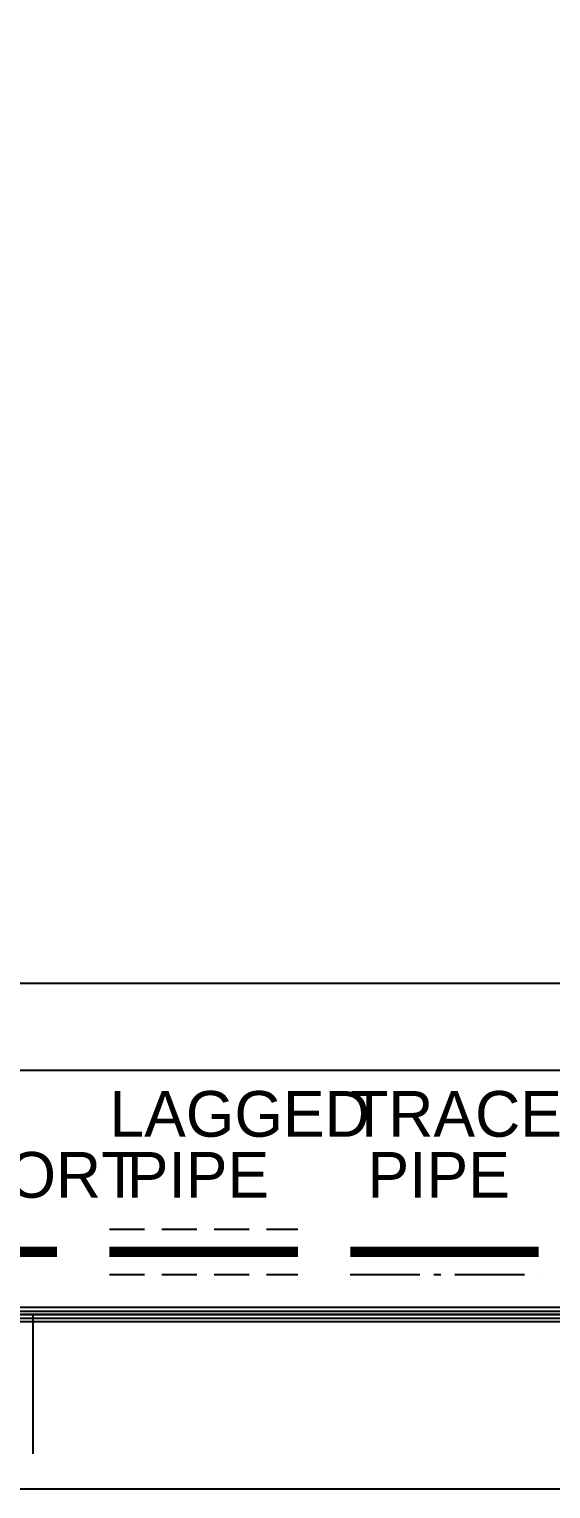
# Model space of a CAD drawing. Extents: x 0 to 594, y 0 to 420.
# Drawn here: x 373.3 to 403.2, y 0 to 83.8 of the extents above; entities that cross this region are included whole.
import ezdxf

# ---------------------------------------------------------------- set-up
doc = ezdxf.new("R2010")
doc.units = 0
doc.linetypes.add('GT110', pattern=[3, 2, -1])
doc.linetypes.add('GT111', pattern=[6, 4, -0.8, 0.4, -0.8])
doc.styles.add('HTX1', font='O8116901', dxfattribs={"width": 1.02})

msp = doc.modelspace()

# ---------------------------------------------------------------- linework, layer by layer
at = {"layer": 'GT_1', "flags": 128}
for points in [[(0, 0), (594, 0), (594, 420), (0, 420), (0, 0)], [(25, 10), (584, 10), (584, 85), (404, 85), (404, 410), (25, 410), (25, 10)], [(404, 29), (309, 29), (309, 24)], [(404, 24), (309, 24)], [(376.4, 24), (360.8, 24)], [(390.2, 24), (376.4, 24)], [(404, 24), (390.2, 24)], [(25.4, 10.4), (24.6, 9.6), (584.4, 9.6), (583.6, 10.4), (25.4, 10.4)], [(24.8, 9.8), (584.2, 9.8), (584, 10), (25, 10), (25.2, 10.2), (583.8, 10.2)], [(373.5, 10), (373.5, 2)]]:
    msp.add_lwpolyline(points, dxfattribs=at)
at = {"layer": 'GT_1', "linetype": 'GT110', "flags": 128}
for points in [[(377.9, 14.9), (388.7, 14.9)], [(377.9, 12.3), (388.7, 12.3)]]:
    msp.add_lwpolyline(points, dxfattribs=at)
at = {"layer": 'GT_1', "const_width": 0.6, "flags": 128}
for points in [[(374.9, 13.6), (362.3, 13.6)], [(388.7, 13.6), (377.9, 13.6)], [(402.5, 13.6), (391.7, 13.6)]]:
    msp.add_lwpolyline(points, dxfattribs=at)
at = {"layer": 'GT_1', "linetype": 'GT111', "flags": 128}
msp.add_lwpolyline([(391.7, 12.3), (402.5, 12.3)], dxfattribs=at)

# ---------------------------------------------------------------- texts
at = {"layer": 'GT_1', "style": 'HTX1', "width": 1.02}
for s, p in [('LAGGED', (377.9, 20.2)), ('TRACED', (391.7, 20.2)), ('SUPPORT', (362.3, 16.7)), (' PIPE', (377.9, 16.7)), (' PIPE', (391.7, 16.7))]:
    msp.add_text(s, height=2.625, dxfattribs=at).set_placement(p)

doc.saveas('drawing.dxf')
